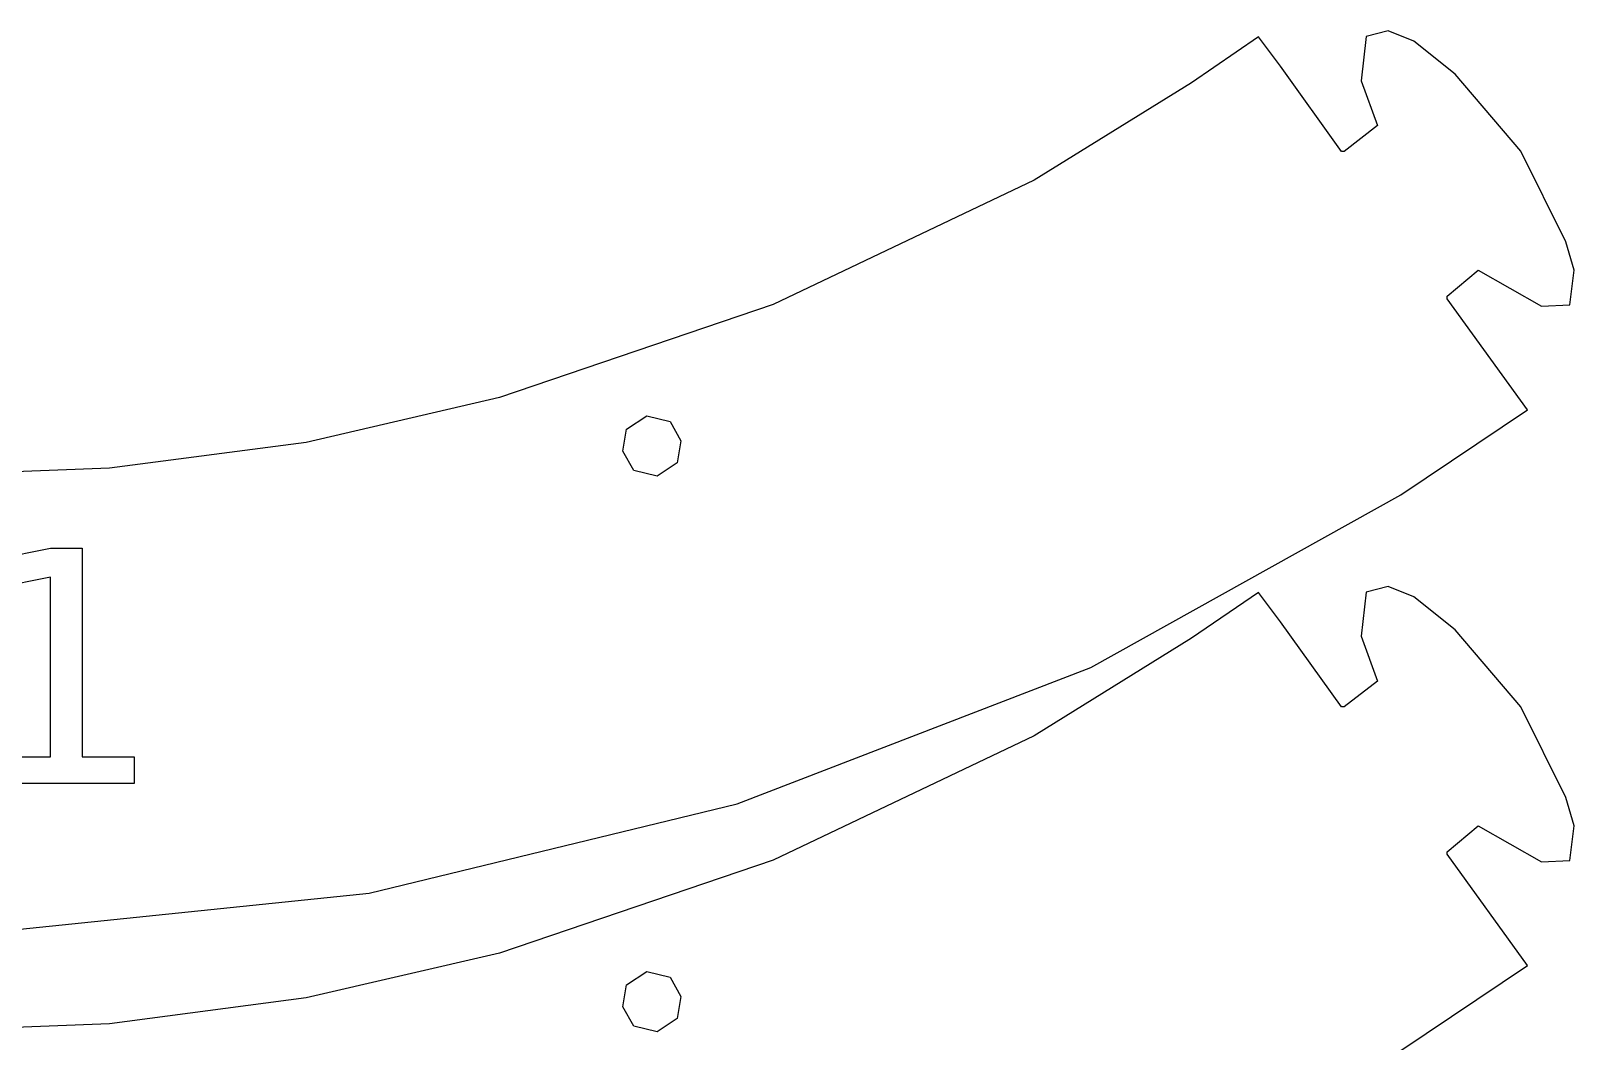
# Model space of a CAD drawing. Extents: x 0.6 to 75.4, y 0.2 to 29.1.
# Drawn here: x 61.08 to 75.36, y 19.79 to 29.13 of the extents above; entities that cross this region are included whole.
import ezdxf

# ---------------------------------------------------------------- set-up
doc = ezdxf.new("R2010")
doc.units = 0

msp = doc.modelspace()

# ---------------------------------------------------------------- linework, layer by layer
at = {"layer": 'all text'}
for p, q in [((60.7428, 24.2412), (61.263454, 24.346206)), ((61.263454, 24.346206), (61.558, 24.3462)), ((61.558, 24.3462), (61.558, 22.4168)), ((61.2664, 24.0779), (60.74283, 23.972896)), ((61.2664, 22.4168), (61.2664, 24.0779)), ((60.7851, 22.4168), (61.2664, 22.4168)), ((61.558, 22.4168), (62.0393, 22.4168)), ((62.0393, 22.4168), (62.0393, 22.1688)), ((62.0393, 22.1688), (60.7851, 22.1688))]:
    msp.add_line(p, q, dxfattribs=at)
at = {"layer": 'Layer 1'}
for p, q in [((72.440393, 29.072273), (71.823504, 28.649519)), ((72.645961, 28.803028), (72.440393, 29.072273)), ((73.436655, 29.075353), (73.391197, 28.668136)), ((73.641736, 29.128664), (73.436655, 29.075353)), ((73.879098, 29.032561), (73.641736, 29.128664)), ((74.260788, 28.729211), (73.879098, 29.032561)), ((73.2094, 28.0145), (72.645961, 28.803028)), ((74.868459, 28.016005), (74.260788, 28.729211)), ((71.823504, 28.649519), (70.365924, 27.748322)), ((73.391197, 28.668136), (73.543945, 28.253452)), ((73.543944, 28.253452), (73.233311, 28.014503)), ((73.233311, 28.014503), (73.2094, 28.0145)), ((75.286348, 27.178191), (74.868459, 28.016005)), ((70.365924, 27.748322), (67.951685, 26.598191)), ((75.362334, 26.915349), (75.286348, 27.178191)), ((74.1891, 26.6764), (74.475838, 26.915349)), ((74.475838, 26.915349), (75.061289, 26.582124)), ((75.323313, 26.596123), (75.362334, 26.915349)), ((67.951685, 26.598191), (65.419704, 25.737562)), ((74.189079, 26.652538), (74.1891, 26.6764)), ((74.929816, 25.625068), (74.189079, 26.652538)), ((75.061289, 26.582124), (75.323313, 26.596123)), ((65.419704, 25.737562), (63.630897, 25.324215)), ((66.594746, 25.445731), (66.781727, 25.568711)), ((66.781727, 25.568711), (66.997567, 25.517667)), ((73.758976, 24.837804), (74.929816, 25.625068)), ((66.560969, 25.242594), (66.594746, 25.445731)), ((66.997567, 25.517667), (67.098064, 25.338509)), ((63.630897, 25.324215), (61.812132, 25.084722)), ((67.098064, 25.338509), (67.064287, 25.135372)), ((66.661466, 25.063436), (66.560969, 25.242594)), ((67.064287, 25.135372), (66.877307, 25.012392)), ((61.812132, 25.084722), (59.977914, 25.013812)), ((66.877307, 25.012392), (66.661466, 25.063436)), ((70.891596, 23.242974), (73.758976, 24.837804)), ((73.641736, 23.991363), (73.436655, 23.938063)), ((73.879098, 23.89526), (73.641736, 23.991363)), ((72.440393, 23.934973), (71.823504, 23.512227)), ((72.645961, 23.665728), (72.440393, 23.934973)), ((73.436655, 23.938063), (73.391197, 23.530835)), ((74.260788, 23.591921), (73.879098, 23.89526)), ((73.2094, 22.8772), (72.645961, 23.665728)), ((74.868459, 22.878708), (74.260788, 23.591921)), ((71.823504, 23.512227), (70.365924, 22.61101)), ((73.391197, 23.530835), (73.543945, 23.116154)), ((67.619288, 21.98277), (70.891596, 23.242974)), ((73.543944, 23.116154), (73.233311, 22.877205)), ((73.233311, 22.877205), (73.2094, 22.8772)), ((75.286348, 22.040891), (74.868459, 22.878708)), ((70.365924, 22.61101), (67.951685, 21.460887)), ((75.362334, 21.778046), (75.286348, 22.040891)), ((64.212991, 21.154373), (67.619288, 21.98277)), ((74.1891, 21.5391), (74.475838, 21.778046)), ((74.475838, 21.778046), (75.061289, 21.444822)), ((75.323313, 21.45882), (75.362334, 21.778046)), ((67.951685, 21.460887), (65.419704, 20.60026)), ((74.189079, 21.515141), (74.1891, 21.5391)), ((74.929816, 20.487661), (74.189079, 21.515141)), ((75.061289, 21.444822), (75.323313, 21.45882)), ((60.729046, 20.796665), (64.212991, 21.154373)), ((65.419704, 20.60026), (63.630956, 20.186899)), ((66.594695, 20.308356), (66.781675, 20.431346)), ((66.781675, 20.431346), (66.997516, 20.380305)), ((73.758976, 19.7004), (74.929816, 20.487661)), ((66.560918, 20.105222), (66.594695, 20.308356)), ((66.997516, 20.380305), (67.098013, 20.201153)), ((63.630956, 20.186899), (61.812199, 19.947399)), ((67.098013, 20.201153), (67.064236, 19.998019)), ((66.661415, 19.92607), (66.560918, 20.105222)), ((67.064236, 19.998019), (66.877256, 19.87503)), ((61.812199, 19.947399), (59.977956, 19.876489)), ((66.877256, 19.87503), (66.661415, 19.92607))]:
    msp.add_line(p, q, dxfattribs=at)

doc.saveas('drawing.dxf')
